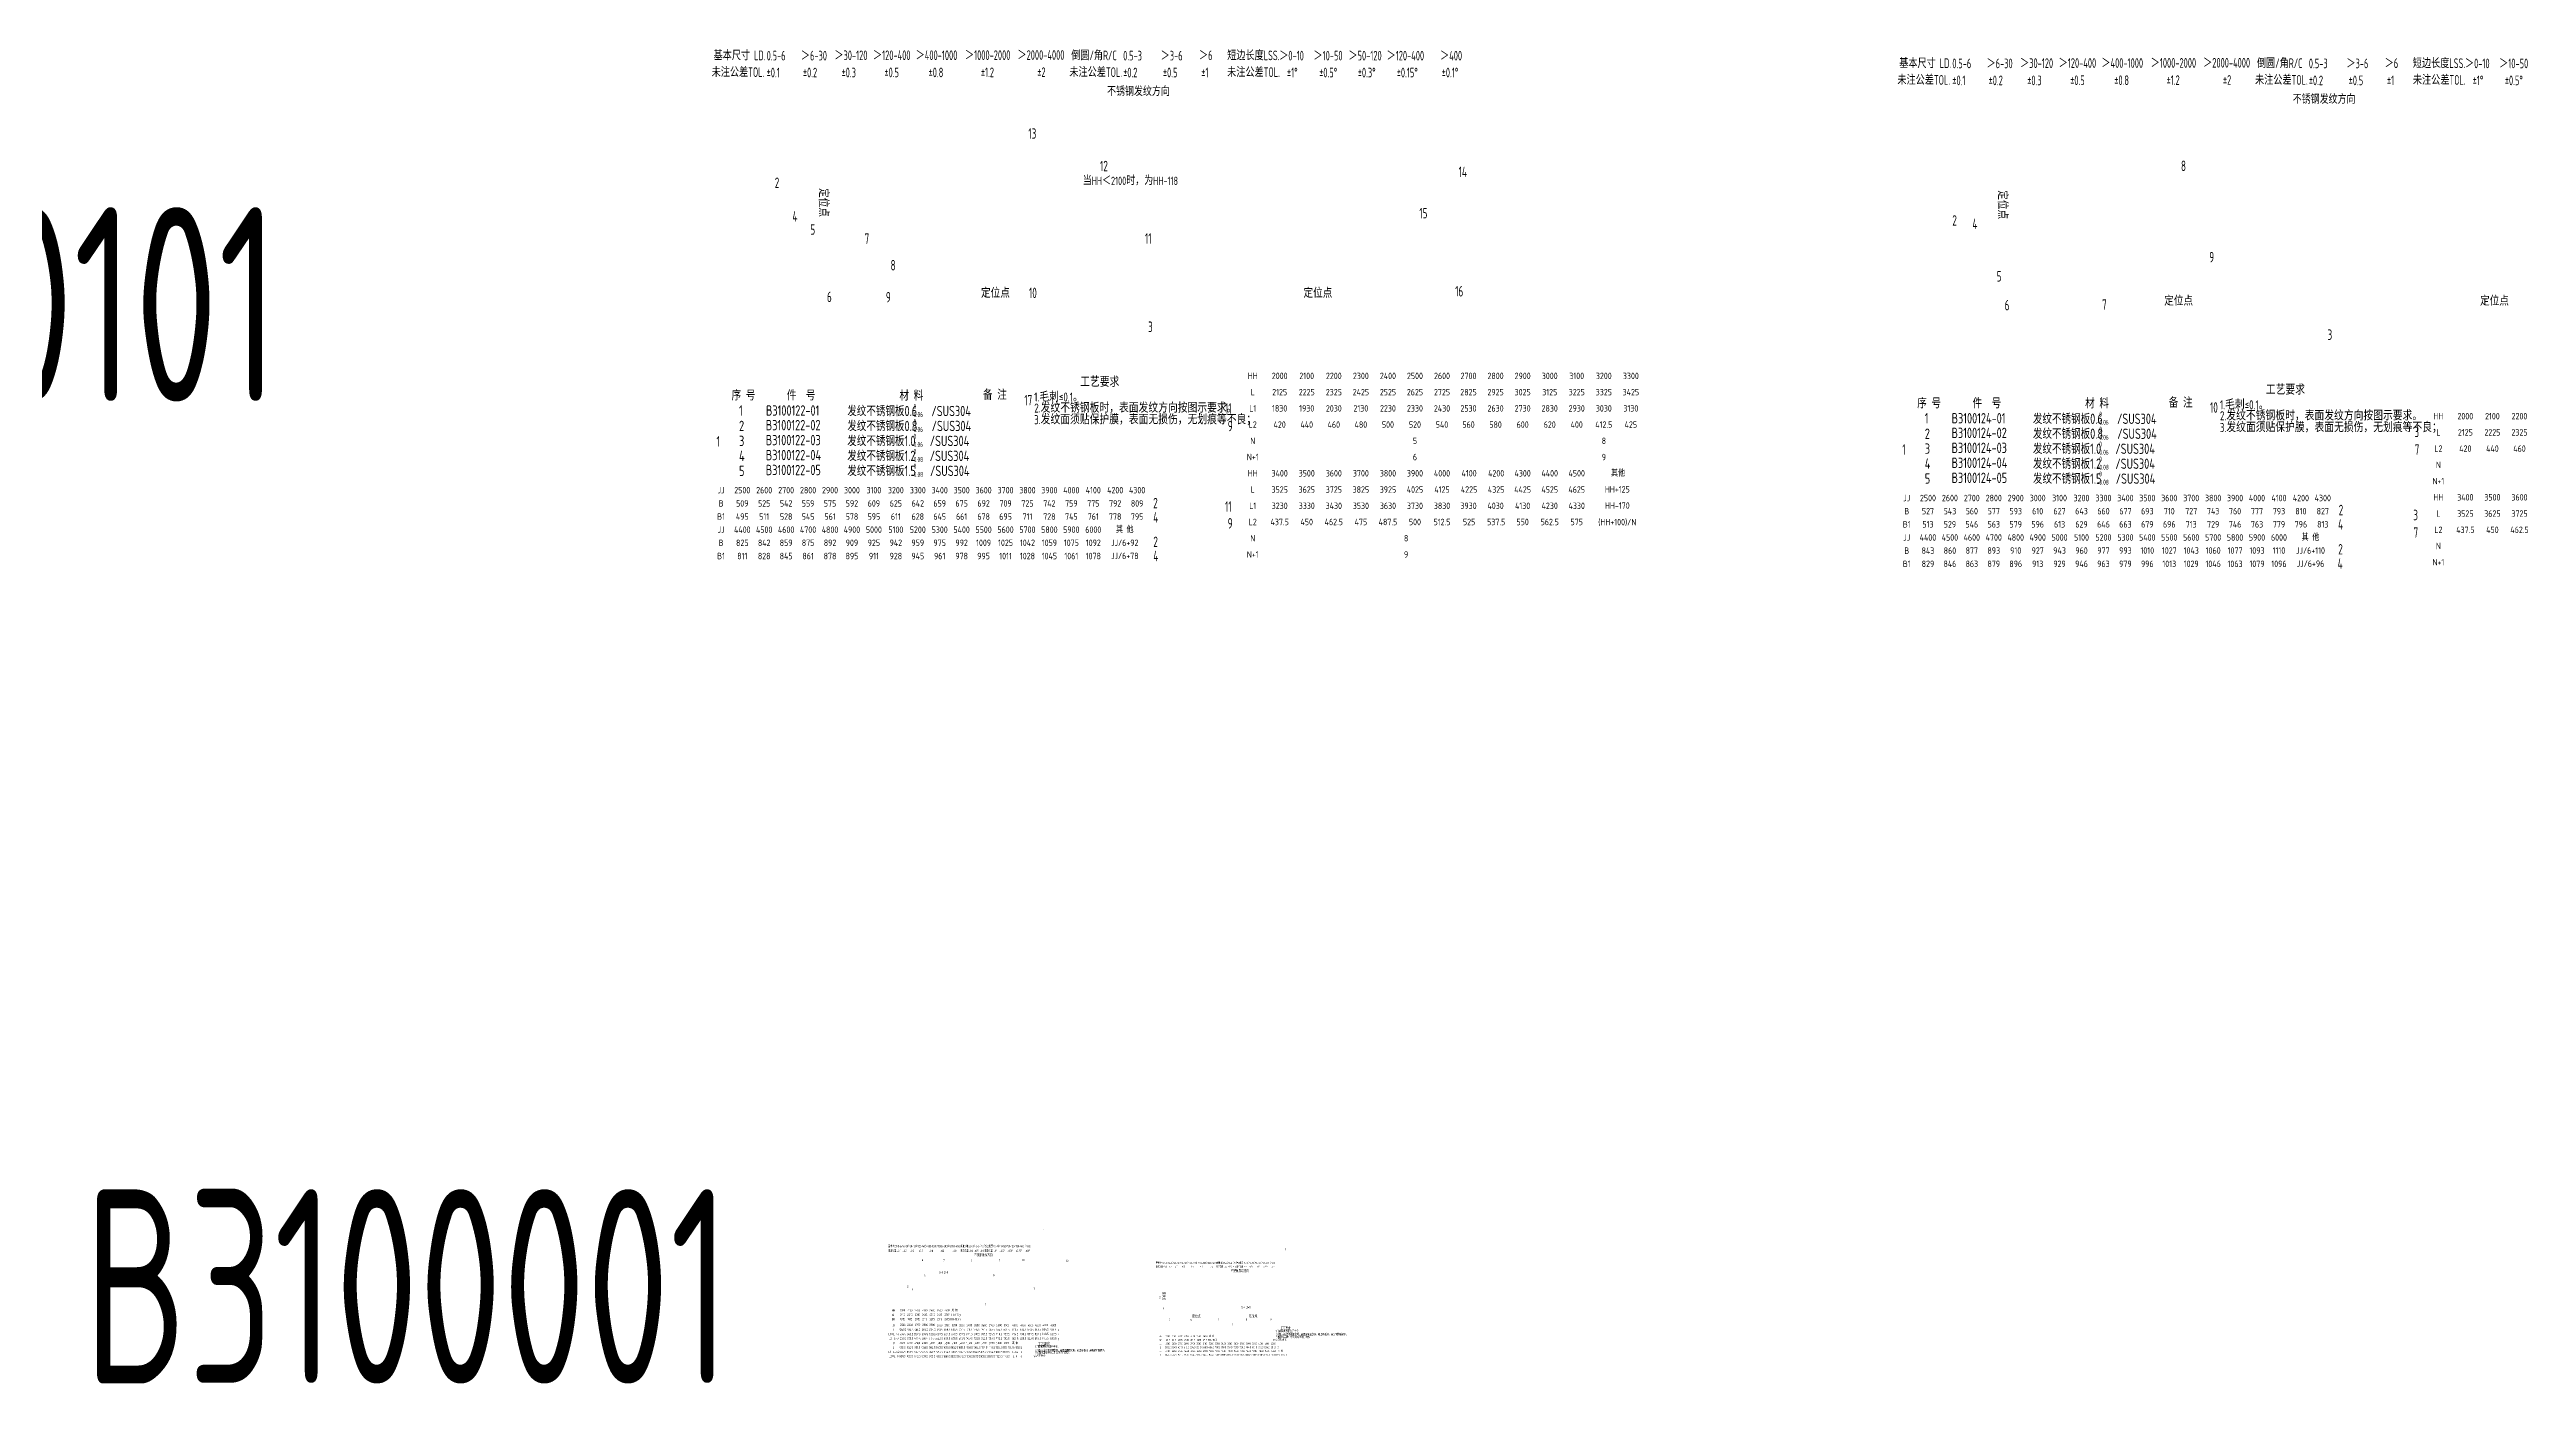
# Model space of a CAD drawing. Header units: inches. Extents: x 14216 to 120088, y -28810 to 23559.
# Drawn here: x 56420 to 60245, y 6626 to 8687 of the extents above; entities that cross this region are included whole.
import ezdxf
from ezdxf.enums import TextEntityAlignment as Align

# ---------------------------------------------------------------- set-up
doc = ezdxf.new("R2010")
doc.units = ezdxf.units.IN
doc.header["$LTSCALE"] = 0.3
doc.header["$MEASUREMENT"] = 0
for name, color, linetype in [('2', 2, 'Continuous'), ('2细实线', 2, 'Continuous'), ('6', 3, 'Continuous'), ('7', 4, 'Continuous')]:
    doc.layers.add(name, color=color, linetype=linetype)
doc.layers.add('粗实线', color=7, linetype='Continuous', lineweight=30)
doc.styles.add('HZ', font='isocp2.shx', dxfattribs={"width": 0.7, "bigfont": 'hztxt.shx'})

msp = doc.modelspace()

# ---------------------------------------------------------------- texts
at = {"layer": '2', "color": 6, "style": 'HZ'}
for height, width, p in [(12.82, 0.8, (58053.2, 8615)), (12.82, 0.8, (59884.1, 8602.9)), (4, 0.75, (57847.8, 6822.3)), (4, 0.75, (58244.1, 6797.9))]:
    msp.add_text('不锈钢发纹方向', height=height, dxfattribs=dict(at, width=width)).set_placement(p)
at = {"layer": '2', "color": 6, "style": 'HZ', "width": 0.8}
for s, height, p in [('当HH＜2100时，为HH-118', 12.825, (58089.2, 8483.7)), ('定位点', 14.85, (57880.8, 8310.5)), ('定位点', 14.85, (58378.7, 8310.5)), ('定位点', 14.85, (59707.8, 8298.4)), ('定位点', 14.85, (60195.6, 8298.4)), ('定位点', 4, (58191, 6729.9)), ('定位点', 4, (58278.7, 6729.9))]:
    msp.add_text(s, height=height, dxfattribs=at).set_placement(p, align=Align.MIDDLE_CENTER)
for height, p in [(14.85, (57615.5, 8450.2)), (14.85, (59436.1, 8446.8)), (4, (58140.6, 6761.2))]:
    msp.add_text('定位点', height=height, rotation=270, dxfattribs=at).set_placement(p, align=Align.MIDDLE_CENTER)
for s, p in [('1.毛刺≤0.1。', (57940.6, 8138.6)), ('3.发纹面须贴保护膜，表面无损伤，无划痕等不良；', (57940.6, 8103.6)), ('2.发纹不锈钢板时，表面发纹方向按图示要求。', (57940.8, 8121.6)), ('1.毛刺≤0.1。', (59771.6, 8126.6)), ('3.发纹面须贴保护膜，表面无损伤，无划痕等不良；', (59771.5, 8091.5)), ('2.发纹不锈钢板时，表面发纹方向按图示要求。', (59771.7, 8109.6))]:
    msp.add_text(s, height=14, dxfattribs=at).set_placement(p, align=Align.BOTTOM_LEFT)
at = {"layer": '2', "color": 4, "style": 'HZ', "width": 0.7}
for s, p in [('1', (57954, 6861.7)), ('6', (57767.2, 6815.3)), ('7', (57800.3, 6814.9)), ('8', (57843.1, 6814.9)), ('9', (57886.2, 6814.9)), ('10', (57922.4, 6815.3)), ('12', (57990.3, 6813.8)), ('1', (58327.9, 6831.8)), ('2', (57744.5, 6774.2)), ('4', (57751.5, 6770.1)), ('5', (57770.9, 6791.6)), ('13', (57877, 6791.5)), ('11', (57938.4, 6771.1)), ('3', (57824.9, 6730.1)), ('3', (57864.4, 6747.1)), ('2', (58133.8, 6757.4)), ('4', (58139.5, 6740.8)), ('13', (57824.2, 6723.5)), ('11', (57976.6, 6693)), ('2', (57977.2, 6707.2)), ('4', (57977.2, 6700.2)), ('5', (58148.9, 6723.8)), ('6', (58182.1, 6723.2)), ('3', (58220.7, 6691.9)), ('7', (58224.1, 6723.2)), ('3', (58245.8, 6715.2)), ('8', (58267.4, 6723.3)), ('9', (58305, 6723.1)), ('10', (58309.8, 6691.5)), ('11', (57919.7, 6665.9)), ('2', (57920.2, 6679.6)), ('4', (57920.3, 6673)), ('14', (57938.6, 6666.4)), ('2', (58316.4, 6680.4)), ('2', (58329.2, 6668.4))]:
    msp.add_text(s, height=3.38, dxfattribs=at).set_placement(p)
at = {"layer": '2', "color": 6, "attachment_point": 5, "style": 'HZ'}
for s, insert, char_height in [('\\A1;B3100101', (56292.8, 8293), 300), ('\\A1;B3100001', (56972.7, 6776.2), 300), ('\\A1;5-4.2*9', (57800.8, 6797.8), 4), ('\\A1;5-4.2*9', (58267.9, 6743.8), 4)]:
    msp.add_mtext(s, dxfattribs=dict(at, insert=insert, char_height=char_height))
at = {"layer": '2', "char_height": 7.58, "attachment_point": 1, "style": 'HZ'}
for s, insert in [(' 0\\P-0.06', (57750.7, 8139.2)), (' 0\\P-0.06', (57750.7, 8116.1)), (' 0\\P-0.06', (59581.6, 8127.2)), (' 0\\P-0.06', (57750.7, 8093)), (' 0\\P-0.06', (59581.6, 8104)), (' 0\\P-0.06', (59581.6, 8080.9)), (' 0\\P-0.08', (57750.7, 8069.8)), (' 0\\P-0.08', (57750.7, 8046.7)), (' 0\\P-0.08', (59581.6, 8057.8)), (' 0\\P-0.08', (59581.6, 8034.7))]:
    msp.add_mtext(s, dxfattribs=dict(at, insert=insert))
at = {"layer": '2细实线', "style": 'HZ'}
for s, height, width, p in [('HH', 10, 0.8, (58278.1, 8182.4)), ('2000', 10, 0.8, (58319.7, 8182.4)), ('2100', 10, 0.8, (58361.5, 8182.4)), ('2200', 10, 0.8, (58403.3, 8182.4)), ('2300', 10, 0.8, (58445.1, 8182.4)), ('2400', 10, 0.8, (58486.9, 8182.4)), ('2500', 10, 0.8, (58528.6, 8182.4)), ('2600', 10, 0.8, (58570.4, 8182.4)), ('2700', 10, 0.8, (58611.3, 8182.4)), ('2800', 10, 0.8, (58653.1, 8182.4)), ('2900', 10, 0.8, (58694.9, 8182.4)), ('3000', 10, 0.8, (58736.7, 8182.4)), ('3100', 10, 0.8, (58778.4, 8182.4)), ('3200', 10, 0.8, (58820.2, 8182.4)), ('3300', 10, 0.8, (58862, 8182.4)), ('L', 10, 0.8, (58278.1, 8157.3)), ('2125', 10, 0.8, (58319.7, 8157.3)), ('2225', 10, 0.8, (58361.5, 8157.3)), ('2325', 10, 0.8, (58403.3, 8157.3)), ('2425', 10, 0.8, (58445.1, 8157.3)), ('2525', 10, 0.8, (58486.9, 8157.3)), ('2625', 10, 0.8, (58528.6, 8157.3)), ('2725', 10, 0.8, (58570.4, 8157.3)), ('2825', 10, 0.8, (58611.3, 8157.3)), ('2925', 10, 0.8, (58653.1, 8157.3)), ('3025', 10, 0.8, (58694.9, 8157.3)), ('3125', 10, 0.8, (58736.7, 8157.3)), ('3225', 10, 0.8, (58778.4, 8157.3)), ('3325', 10, 0.8, (58820.2, 8157.3)), ('3425', 10, 0.8, (58862, 8157.3)), ('L2', 10, 0.8, (58278.1, 8107.2)), ('L1', 10, 0.8, (58278.1, 8132.3)), ('1830', 10, 0.8, (58319.7, 8132.3)), ('420', 10, 0.8, (58319.7, 8107.2)), ('1930', 10, 0.8, (58361.5, 8132.3)), ('440', 10, 0.8, (58361.5, 8107.2)), ('2030', 10, 0.8, (58403.3, 8132.3)), ('460', 10, 0.8, (58403.3, 8107.2)), ('2130', 10, 0.8, (58445.1, 8132.3)), ('480', 10, 0.8, (58445.1, 8107.2)), ('2230', 10, 0.8, (58486.9, 8132.3)), ('500', 10, 0.8, (58486.9, 8107.2)), ('2330', 10, 0.8, (58528.6, 8132.3)), ('520', 10, 0.8, (58528.6, 8107.2)), ('2430', 10, 0.8, (58570.4, 8132.3)), ('540', 10, 0.8, (58570.4, 8107.2)), ('2530', 10, 0.8, (58611.3, 8132.3)), ('560', 10, 0.8, (58611.3, 8107.2)), ('2630', 10, 0.8, (58653.1, 8132.3)), ('580', 10, 0.8, (58653.1, 8107.2)), ('2730', 10, 0.8, (58694.9, 8132.3)), ('600', 10, 0.8, (58694.9, 8107.2)), ('2830', 10, 0.8, (58736.7, 8132.3)), ('620', 10, 0.8, (58736.7, 8107.2)), ('2930', 10, 0.8, (58778.4, 8132.3)), ('400', 10, 0.8, (58778.4, 8107.2)), ('412.5', 10, 0.8, (58820.2, 8107.2)), ('3030', 10, 0.8, (58820.2, 8132.3)), ('3130', 10, 0.8, (58862, 8132.3)), ('425', 10, 0.8, (58862, 8107.2)), ('HH', 10, 0.8, (60109, 8120.2)), ('2000', 10, 0.8, (60150.6, 8120.2)), ('2100', 10, 0.8, (60192.4, 8120.2)), ('2200', 10, 0.8, (60234.2, 8120.2)), ('N', 10, 0.8, (58278.1, 8082.1)), ('5', 10, 0.8, (58528.6, 8082.1)), ('8', 10, 0.8, (58820.4, 8082.1)), ('L2', 10, 0.8, (60109, 8070.1)), ('L', 10, 0.8, (60109, 8095.2)), ('2125', 10, 0.8, (60150.6, 8095.2)), ('420', 10, 0.8, (60150.6, 8070.1)), ('2225', 10, 0.8, (60192.4, 8095.2)), ('440', 10, 0.8, (60192.4, 8070.1)), ('2325', 10, 0.8, (60234.2, 8095.2)), ('460', 10, 0.8, (60234.2, 8070.1)), ('N+1', 10, 0.8, (58278.1, 8057.1)), ('HH', 10, 0.8, (58278.1, 8032)), ('3400', 10, 0.8, (58319.7, 8032)), ('3500', 10, 0.8, (58361.5, 8032)), ('3600', 10, 0.8, (58403.3, 8032)), ('3700', 10, 0.8, (58445.1, 8032)), ('3800', 10, 0.8, (58486.9, 8032)), ('3900', 10, 0.8, (58528.6, 8032)), ('6', 10, 0.8, (58528.6, 8057.1)), ('4000', 10, 0.8, (58570.4, 8032)), ('4100', 10, 0.8, (58612.2, 8032)), ('4200', 10, 0.8, (58654, 8032)), ('4300', 10, 0.8, (58694.9, 8032)), ('4400', 10, 0.8, (58736.7, 8032)), ('4500', 10, 0.8, (58778.4, 8032)), ('9', 10, 0.8, (58820.4, 8057.1)), ('其他', 10, 0.8, (58842.2, 8032.1)), ('N', 10, 0.8, (60109, 8045)), ('JJ', 10, 0.8, (57457.1, 8005.9)), ('2500', 10, 0.8, (57489.9, 8005.9)), ('2600', 10, 0.8, (57523.7, 8005.9)), ('2700', 10, 0.8, (57557.6, 8005.9)), ('2800', 10, 0.8, (57591.5, 8005.9)), ('2900', 10, 0.8, (57625.4, 8005.9)), ('3000', 10, 0.8, (57659.2, 8005.9)), ('3100', 10, 0.8, (57693.1, 8005.9)), ('3200', 10, 0.8, (57727, 8005.9)), ('3300', 10, 0.8, (57760.9, 8005.9)), ('3400', 10, 0.8, (57794.7, 8005.9)), ('3500', 10, 0.8, (57828.6, 8005.9)), ('3600', 10, 0.8, (57862.5, 8005.9)), ('3700', 10, 0.8, (57896.4, 8005.9)), ('3800', 10, 0.8, (57930.2, 8005.9)), ('3900', 10, 0.8, (57964.1, 8005.9)), ('4000', 10, 0.8, (57998, 8005.9)), ('4100', 10, 0.8, (58031.9, 8005.9)), ('4200', 10, 0.8, (58065.7, 8005.9)), ('4300', 10, 0.8, (58099.6, 8005.9)), ('L', 10, 0.8, (58278.1, 8006.9)), ('3525', 10, 0.8, (58319.7, 8006.9)), ('3625', 10, 0.8, (58361.5, 8006.9)), ('3725', 10, 0.8, (58403.3, 8006.9)), ('3825', 10, 0.8, (58445.1, 8006.9)), ('3925', 10, 0.8, (58486.9, 8006.9)), ('4025', 10, 0.8, (58528.6, 8006.9)), ('4125', 10, 0.8, (58570.4, 8006.9)), ('4225', 10, 0.8, (58612.2, 8006.9)), ('4325', 10, 0.8, (58654, 8006.9)), ('4425', 10, 0.8, (58694.9, 8006.9)), ('4525', 10, 0.8, (58736.7, 8006.9)), ('4625', 10, 0.8, (58778.4, 8006.9)), ('HH+125', 10, 0.8, (58841.1, 8007.2)), ('JJ', 10, 0.8, (59288, 7993.8)), ('2500', 10, 0.8, (59320.8, 7993.8)), ('2600', 10, 0.8, (59354.7, 7993.8)), ('2700', 10, 0.8, (59388.5, 7993.8)), ('2800', 10, 0.8, (59422.4, 7993.8)), ('2900', 10, 0.8, (59456.3, 7993.8)), ('3000', 10, 0.8, (59490.2, 7993.8)), ('3100', 10, 0.8, (59524, 7993.8)), ('3200', 10, 0.8, (59557.9, 7993.8)), ('3300', 10, 0.8, (59591.8, 7993.8)), ('3400', 10, 0.8, (59625.7, 7993.8)), ('3500', 10, 0.8, (59659.5, 7993.8)), ('3600', 10, 0.8, (59693.4, 7993.8)), ('3700', 10, 0.8, (59727.3, 7993.8)), ('3800', 10, 0.8, (59761.2, 7993.8)), ('3900', 10, 0.8, (59795, 7993.8)), ('4000', 10, 0.8, (59828.9, 7993.8)), ('4100', 10, 0.8, (59862.8, 7993.8)), ('4200', 10, 0.8, (59896.7, 7993.8)), ('4300', 10, 0.8, (59930.5, 7993.8)), ('N+1', 10, 0.8, (60109, 8019.9)), ('HH', 10, 0.8, (60109, 7994.9)), ('3400', 10, 0.8, (60150.6, 7994.9)), ('3500', 10, 0.8, (60192.4, 7994.9)), ('3600', 10, 0.8, (60234.2, 7994.9)), ('B1', 10, 0.8, (57457.1, 7965.2)), ('B', 10, 0.8, (57457.1, 7985.5)), ('495', 10, 0.8, (57489.9, 7965.2)), ('509', 10, 0.8, (57489.9, 7985.5)), ('525', 10, 0.8, (57523.7, 7985.5)), ('511', 10, 0.8, (57523.7, 7965.2)), ('542', 10, 0.8, (57557.6, 7985.5)), ('528', 10, 0.8, (57557.6, 7965.2)), ('545', 10, 0.8, (57591.5, 7965.2)), ('559', 10, 0.8, (57591.5, 7985.5)), ('575', 10, 0.8, (57625.4, 7985.5)), ('561', 10, 0.8, (57625.4, 7965.2)), ('578', 10, 0.8, (57659.2, 7965.2)), ('592', 10, 0.8, (57659.2, 7985.5)), ('595', 10, 0.8, (57693.1, 7965.2)), ('609', 10, 0.8, (57693.1, 7985.5)), ('625', 10, 0.8, (57727, 7985.5)), ('611', 10, 0.8, (57727, 7965.2)), ('642', 10, 0.8, (57760.9, 7985.5)), ('628', 10, 0.8, (57760.9, 7965.2)), ('659', 10, 0.8, (57794.7, 7985.5)), ('645', 10, 0.8, (57794.7, 7965.2)), ('675', 10, 0.8, (57828.6, 7985.5)), ('661', 10, 0.8, (57828.6, 7965.2)), ('678', 10, 0.8, (57862.5, 7965.2)), ('692', 10, 0.8, (57862.5, 7985.5)), ('695', 10, 0.8, (57896.4, 7965.2)), ('709', 10, 0.8, (57896.4, 7985.5)), ('725', 10, 0.8, (57930.2, 7985.5)), ('711', 10, 0.8, (57930.2, 7965.2)), ('728', 10, 0.8, (57964.1, 7965.2)), ('742', 10, 0.8, (57964.1, 7985.5)), ('759', 10, 0.8, (57998, 7985.5)), ('745', 10, 0.8, (57998, 7965.2)), ('775', 10, 0.8, (58031.9, 7985.5)), ('761', 10, 0.8, (58031.9, 7965.2)), ('778', 10, 0.8, (58065.7, 7965.2)), ('792', 10, 0.8, (58065.7, 7985.5)), ('795', 10, 0.8, (58099.6, 7965.2)), ('809', 10, 0.8, (58099.6, 7985.5)), ('L2', 10, 0.8, (58278.1, 7956.8)), ('L1', 10, 0.8, (58278.1, 7981.8)), ('437.5', 10, 0.8, (58319.7, 7956.8)), ('3230', 10, 0.8, (58319.7, 7981.8)), ('3330', 10, 0.8, (58361.5, 7981.8)), ('450', 10, 0.8, (58361.5, 7956.8)), ('462.5', 10, 0.8, (58403.3, 7956.8)), ('3430', 10, 0.8, (58403.3, 7981.8)), ('3530', 10, 0.8, (58445.1, 7981.8)), ('475', 10, 0.8, (58445.1, 7956.8)), ('487.5', 10, 0.8, (58486.9, 7956.8)), ('3630', 10, 0.8, (58486.9, 7981.8)), ('3730', 10, 0.8, (58528.6, 7981.8)), ('500', 10, 0.8, (58528.6, 7956.8)), ('512.5', 10, 0.8, (58570.4, 7956.8)), ('3830', 10, 0.8, (58570.4, 7981.8)), ('3930', 10, 0.8, (58611.3, 7981.8)), ('525', 10, 0.8, (58612.2, 7956.8)), ('537.5', 10, 0.8, (58654, 7956.8)), ('4030', 10, 0.8, (58653.1, 7981.8)), ('4130', 10, 0.8, (58694.9, 7981.8)), ('550', 10, 0.8, (58694.9, 7956.8)), ('562.5', 10, 0.8, (58736.7, 7956.8)), ('4230', 10, 0.8, (58736.7, 7981.8)), ('4330', 10, 0.8, (58778.4, 7981.8)), ('575', 10, 0.8, (58778.4, 7956.8)), ('(HH+100)/N', 10, 0.8, (58841, 7956.6)), ('HH-170', 10, 0.8, (58841.1, 7982.1)), ('B1', 10, 0.8, (59288, 7953.2)), ('B', 10, 0.8, (59288, 7973.5)), ('527', 10, 0.8, (59320.8, 7973.5)), ('513', 10, 0.8, (59320.8, 7953.2)), ('543', 10, 0.8, (59354.7, 7973.5)), ('529', 10, 0.8, (59354.7, 7953.2)), ('546', 10, 0.8, (59388.5, 7953.2)), ('560', 10, 0.8, (59388.5, 7973.5)), ('563', 10, 0.8, (59422.4, 7953.2)), ('577', 10, 0.8, (59422.4, 7973.5)), ('593', 10, 0.8, (59456.3, 7973.5)), ('579', 10, 0.8, (59456.3, 7953.2)), ('596', 10, 0.8, (59490.2, 7953.2)), ('610', 10, 0.8, (59490.2, 7973.5)), ('627', 10, 0.8, (59524, 7973.5)), ('613', 10, 0.8, (59524, 7953.2)), ('643', 10, 0.8, (59557.9, 7973.5)), ('629', 10, 0.8, (59557.9, 7953.2)), ('646', 10, 0.8, (59591.8, 7953.2)), ('660', 10, 0.8, (59591.8, 7973.5)), ('663', 10, 0.8, (59625.7, 7953.2)), ('677', 10, 0.8, (59625.7, 7973.5)), ('693', 10, 0.8, (59659.5, 7973.5)), ('679', 10, 0.8, (59659.5, 7953.2)), ('696', 10, 0.8, (59693.4, 7953.2)), ('710', 10, 0.8, (59693.4, 7973.5)), ('727', 10, 0.8, (59727.3, 7973.5)), ('713', 10, 0.8, (59727.3, 7953.2)), ('743', 10, 0.8, (59761.2, 7973.5)), ('729', 10, 0.8, (59761.2, 7953.2)), ('746', 10, 0.8, (59795, 7953.2)), ('760', 10, 0.8, (59795, 7973.5)), ('763', 10, 0.8, (59828.9, 7953.2)), ('777', 10, 0.8, (59828.9, 7973.5)), ('793', 10, 0.8, (59862.8, 7973.5)), ('779', 10, 0.8, (59862.8, 7953.2)), ('796', 10, 0.8, (59896.7, 7953.2)), ('810', 10, 0.8, (59896.7, 7973.5)), ('827', 10, 0.8, (59930.5, 7973.5)), ('813', 10, 0.8, (59930.5, 7953.2)), ('L', 10, 0.8, (60109, 7969.8)), ('3525', 10, 0.8, (60150.6, 7969.8)), ('3625', 10, 0.8, (60192.4, 7969.8)), ('3725', 10, 0.8, (60234.2, 7969.8)), ('JJ', 10, 0.8, (57457.1, 7944.9)), ('B', 10, 0.8, (57457.1, 7924.6)), ('4400', 10, 0.8, (57489.9, 7944.9)), ('825', 10, 0.8, (57489.9, 7924.6)), ('4500', 10, 0.8, (57523.7, 7944.9)), ('842', 10, 0.8, (57523.7, 7924.6)), ('4600', 10, 0.8, (57557.6, 7944.9)), ('859', 10, 0.8, (57557.6, 7924.7)), ('4700', 10, 0.8, (57591.5, 7944.9)), ('875', 10, 0.8, (57591.5, 7924.7)), ('4800', 10, 0.8, (57625.4, 7944.9)), ('892', 10, 0.8, (57625.4, 7924.7)), ('4900', 10, 0.8, (57659.2, 7944.9)), ('909', 10, 0.8, (57659.2, 7924.7)), ('5000', 10, 0.8, (57693.1, 7944.9)), ('925', 10, 0.8, (57693.1, 7924.7)), ('5100', 10, 0.8, (57727, 7944.9)), ('942', 10, 0.8, (57727, 7924.7)), ('5200', 10, 0.8, (57760.9, 7944.9)), ('959', 10, 0.8, (57760.9, 7924.7)), ('5300', 10, 0.8, (57794.7, 7944.9)), ('975', 10, 0.8, (57794.7, 7924.7)), ('5400', 10, 0.8, (57828.6, 7944.9)), ('992', 10, 0.8, (57828.6, 7924.7)), ('5500', 10, 0.8, (57862.5, 7944.9)), ('1009', 10, 0.8, (57862.5, 7924.7)), ('5600', 10, 0.8, (57896.4, 7944.9)), ('1025', 10, 0.8, (57896.4, 7924.7)), ('5700', 10, 0.8, (57930.2, 7944.9)), ('1042', 10, 0.8, (57930.2, 7924.7)), ('5800', 10, 0.8, (57964.1, 7944.9)), ('1059', 10, 0.8, (57964.1, 7924.7)), ('5900', 10, 0.8, (57998, 7944.9)), ('1075', 10, 0.8, (57998, 7924.7)), ('6000', 10, 0.8, (58031.9, 7944.9)), ('1092', 10, 0.8, (58031.9, 7924.7)), ('JJ/6+92', 10, 0.8, (58080.5, 7924.7)), ('其 他', 10, 0.8, (58080.5, 7944.9)), ('N', 10, 0.8, (58278.1, 7931.7)), ('8', 10, 0.8, (58514.9, 7931.7)), ('JJ', 10, 0.8, (59288, 7932.9)), ('B', 10, 0.8, (59288, 7912.5)), ('4400', 10, 0.8, (59320.8, 7932.9)), ('843', 10, 0.8, (59320.8, 7912.5)), ('4500', 10, 0.8, (59354.7, 7932.9)), ('860', 10, 0.8, (59354.7, 7912.5)), ('4600', 10, 0.8, (59388.5, 7932.9)), ('877', 10, 0.8, (59388.5, 7912.7)), ('4700', 10, 0.8, (59422.4, 7932.9)), ('893', 10, 0.8, (59422.4, 7912.7)), ('4800', 10, 0.8, (59456.3, 7932.9)), ('910', 10, 0.8, (59456.3, 7912.7)), ('4900', 10, 0.8, (59490.2, 7932.9)), ('927', 10, 0.8, (59490.2, 7912.7)), ('5000', 10, 0.8, (59524, 7932.9)), ('943', 10, 0.8, (59524, 7912.7)), ('5100', 10, 0.8, (59557.9, 7932.9)), ('960', 10, 0.8, (59557.9, 7912.7)), ('5200', 10, 0.8, (59591.8, 7932.9)), ('977', 10, 0.8, (59591.8, 7912.7)), ('5300', 10, 0.8, (59625.7, 7932.9)), ('993', 10, 0.8, (59625.7, 7912.7)), ('5400', 10, 0.8, (59659.5, 7932.9)), ('1010', 10, 0.8, (59659.5, 7912.7)), ('5500', 10, 0.8, (59693.4, 7932.9)), ('1027', 10, 0.8, (59693.4, 7912.7)), ('5600', 10, 0.8, (59727.3, 7932.9)), ('1043', 10, 0.8, (59727.3, 7912.7)), ('5700', 10, 0.8, (59761.2, 7932.9)), ('1060', 10, 0.8, (59761.2, 7912.7)), ('5800', 10, 0.8, (59795, 7932.9)), ('1077', 10, 0.8, (59795, 7912.7)), ('5900', 10, 0.8, (59828.9, 7932.9)), ('1093', 10, 0.8, (59828.9, 7912.7)), ('6000', 10, 0.8, (59862.8, 7932.9)), ('1110', 10, 0.8, (59862.8, 7912.7)), ('JJ/6+110', 10, 0.8, (59911.5, 7912.7)), ('其 他', 10, 0.8, (59911.5, 7932.9)), ('L2', 10, 0.8, (60109, 7944.7)), ('N', 10, 0.8, (60109, 7919.7)), ('437.5', 10, 0.8, (60150.6, 7944.7)), ('450', 10, 0.8, (60192.4, 7944.7)), ('462.5', 10, 0.8, (60234.2, 7944.7)), ('B1', 10, 0.8, (57457.1, 7904.2)), ('811', 10, 0.8, (57489.9, 7904.2)), ('828', 10, 0.8, (57523.7, 7904.2)), ('845', 10, 0.8, (57557.6, 7904.2)), ('861', 10, 0.8, (57591.5, 7904.2)), ('878', 10, 0.8, (57625.4, 7904.2)), ('895', 10, 0.8, (57659.2, 7904.2)), ('911', 10, 0.8, (57693.1, 7904.2)), ('928', 10, 0.8, (57727, 7904.2)), ('945', 10, 0.8, (57760.9, 7904.2)), ('961', 10, 0.8, (57794.7, 7904.2)), ('978', 10, 0.8, (57828.6, 7904.2)), ('995', 10, 0.8, (57862.5, 7904.2)), ('1011', 10, 0.8, (57896.4, 7904.2)), ('1028', 10, 0.8, (57930.2, 7904.2)), ('1045', 10, 0.8, (57964.1, 7904.2)), ('1061', 10, 0.8, (57998, 7904.2)), ('1078', 10, 0.8, (58031.9, 7904.2)), ('JJ/6+78', 10, 0.8, (58080.5, 7904.4)), ('N+1', 10, 0.8, (58278.1, 7906.6)), ('9', 10, 0.8, (58514.9, 7906.6)), ('B1', 10, 0.8, (59288, 7892.2)), ('829', 10, 0.8, (59320.8, 7892.2)), ('846', 10, 0.8, (59354.7, 7892.2)), ('863', 10, 0.8, (59388.5, 7892.2)), ('879', 10, 0.8, (59422.4, 7892.2)), ('896', 10, 0.8, (59456.3, 7892.2)), ('913', 10, 0.8, (59490.2, 7892.2)), ('929', 10, 0.8, (59524, 7892.2)), ('946', 10, 0.8, (59557.9, 7892.2)), ('963', 10, 0.8, (59591.8, 7892.2)), ('979', 10, 0.8, (59625.7, 7892.2)), ('996', 10, 0.8, (59659.5, 7892.2)), ('1013', 10, 0.8, (59693.4, 7892.2)), ('1029', 10, 0.8, (59727.3, 7892.2)), ('1046', 10, 0.8, (59761.2, 7892.2)), ('1063', 10, 0.8, (59795, 7892.2)), ('1079', 10, 0.8, (59828.9, 7892.2)), ('1096', 10, 0.8, (59862.8, 7892.2)), ('JJ/6+96', 10, 0.8, (59911.5, 7892.4)), ('N+1', 10, 0.8, (60109, 7894.6)), ('基本尺寸', 3.6, 0.65, (57721.4, 6838.2)), ('未注公差', 3.6, 0.65, (57721.4, 6831)), ('0.5-6', 3.6, 0.65, (57731.6, 6838.2)), ('%%p0.1', 3.6, 0.65, (57731.6, 6831)), ('＞6-30', 3.6, 0.65, (57740.6, 6838.2)), ('%%p0.2', 3.6, 0.65, (57740.6, 6831)), ('＞30-120', 3.6, 0.65, (57752, 6838.2)), ('%%p0.3', 3.6, 0.65, (57752, 6831)), ('＞120-400', 3.6, 0.65, (57765.8, 6838.2)), ('%%p0.5', 3.6, 0.65, (57765.8, 6831)), ('＞400-1000', 3.6, 0.65, (57781.4, 6838.2)), ('%%p0.8', 3.6, 0.65, (57781.4, 6831)), ('＞1000-2000', 3.6, 0.65, (57798.8, 6838.2)), ('%%p1.2', 3.6, 0.65, (57798.8, 6831)), ('＞2000-4000', 3.6, 0.65, (57817.4, 6838.2)), ('%%p2.0', 3.6, 0.65, (57817.4, 6831)), ('未注公差', 3.6, 0.65, (57833, 6831)), ('倒圆/角', 3.6, 0.65, (57833, 6838.2)), ('0.5-3', 3.6, 0.65, (57843.2, 6838.2)), ('%%p0.2', 3.6, 0.65, (57843.2, 6831)), ('＞3-6', 3.6, 0.65, (57851.6, 6838.2)), ('%%p0.5', 3.6, 0.65, (57851.6, 6831)), ('%%p1.0', 3.6, 0.65, (57860, 6831)), ('＞6', 3.6, 0.65, (57860, 6838.2)), ('短边长度', 3.6, 0.65, (57870.2, 6838.2)), ('未注公差', 3.6, 0.65, (57870.2, 6831)), ('＞0-10', 3.6, 0.65, (57881, 6838.2)), ('%%p1%%d', 3.6, 0.65, (57881, 6831)), ('＞10-50', 3.6, 0.65, (57891.2, 6838.2)), ('%%p0.5%%d', 3.6, 0.65, (57891.2, 6831)), ('＞50-120', 3.6, 0.65, (57903.2, 6838.2)), ('%%p0.3%%d', 3.6, 0.65, (57903.2, 6831)), ('＞120-400', 3.6, 0.65, (57917, 6838.2)), ('%%p0.15%%d', 3.6, 0.65, (57917, 6831)), ('＞400', 3.6, 0.65, (57930.8, 6838.2)), ('%%p0.1%%d', 3.6, 0.65, (57930.8, 6831)), ('基本尺寸', 3, 0.65, (58134, 6812.4)), ('未注公差', 3, 0.65, (58134, 6806.4)), ('0.5-6', 3, 0.65, (58142.5, 6812.4)), ('＞6-30', 3, 0.65, (58150, 6812.4)), ('＞30-120', 3, 0.65, (58159.5, 6812.4)), ('＞120-400', 3, 0.65, (58171, 6812.4)), ('＞400-1000', 3, 0.65, (58184, 6812.4)), ('＞1000-2000', 3, 0.65, (58198.5, 6812.4)), ('＞2000-4000', 3, 0.65, (58214, 6812.4)), ('未注公差', 3, 0.65, (58227, 6806.4)), ('倒圆/角', 3, 0.65, (58227, 6812.4)), ('0.5-3', 3, 0.65, (58235.5, 6812.4)), ('＞3-6', 3, 0.65, (58242.5, 6812.4)), ('＞6', 3, 0.65, (58249.5, 6812.4)), ('短边长度', 3, 0.65, (58258, 6812.4)), ('未注公差', 3, 0.65, (58258, 6806.4)), ('＞0-10', 3, 0.65, (58267, 6812.4)), ('＞10-50', 3, 0.65, (58275.5, 6812.4)), ('＞50-120', 3, 0.65, (58285.5, 6812.4)), ('＞120-400', 3, 0.65, (58297, 6812.4)), ('＞400', 3, 0.65, (58308.5, 6812.4)), ('%%p0.1', 3, 0.65, (58142.5, 6806.4)), ('%%p0.2', 3, 0.65, (58150, 6806.4)), ('%%p0.3', 3, 0.65, (58159.5, 6806.4)), ('%%p0.5', 3, 0.65, (58171, 6806.4)), ('%%p0.8', 3, 0.65, (58184, 6806.4)), ('%%p1.2', 3, 0.65, (58198.5, 6806.4)), ('%%p2.0', 3, 0.65, (58214, 6806.4)), ('%%p0.2', 3, 0.65, (58235.5, 6806.4)), ('%%p0.5', 3, 0.65, (58242.5, 6806.4)), ('%%p1.0', 3, 0.65, (58249.5, 6806.4)), ('%%p1%%d', 3, 0.65, (58267, 6806.4)), ('%%p0.5%%d', 3, 0.65, (58275.5, 6806.4)), ('%%p0.3%%d', 3, 0.65, (58285.5, 6806.4)), ('%%p0.15%%d', 3, 0.65, (58297, 6806.4)), ('%%p0.1%%d', 3, 0.65, (58308.5, 6806.4)), ('AH', 3.44, 0.8, (57723.4, 6732.3)), ('HH', 3.44, 0.8, (57723.4, 6739.2)), ('2000', 3.44, 0.8, (57737.2, 6739.2)), ('2115', 3.44, 0.8, (57737.2, 6732.3)), ('2100', 3.44, 0.8, (57748.7, 6739.2)), ('2215', 3.44, 0.8, (57748.7, 6732.3)), ('2200', 3.44, 0.8, (57760.2, 6739.2)), ('2315', 3.44, 0.8, (57760.2, 6732.3)), ('2300', 3.44, 0.8, (57771.6, 6739.2)), ('2415', 3.44, 0.8, (57771.6, 6732.3)), ('2400', 3.44, 0.8, (57783.1, 6739.2)), ('2515', 3.44, 0.8, (57783.1, 6732.3)), ('2500', 3.44, 0.8, (57794.6, 6739.2)), ('2615', 3.44, 0.8, (57794.6, 6732.3)), ('2600', 3.44, 0.8, (57806.1, 6739.2)), ('2715', 3.44, 0.8, (57806.1, 6732.3)), ('HH+115', 3.44, 0.8, (57817.5, 6732.3)), ('其 他', 3.44, 0.8, (57817.5, 6739.2)), ('L1＝L-44', 3.44, 0.8, (57723.7, 6702.4)), ('L2＝L-9', 3.44, 0.8, (57723.7, 6695.5)), ('BH', 3.44, 0.8, (57723.4, 6725.5)), ('JJ', 3.44, 0.8, (57723.4, 6716.1)), ('L', 3.44, 0.8, (57723.4, 6709.3)), ('568.5', 3.44, 0.8, (57737.8, 6709)), ('524.5', 3.44, 0.8, (57737.8, 6702.1)), ('559.5', 3.44, 0.8, (57737.8, 6695.2)), ('1815', 3.44, 0.8, (57737.2, 6725.5)), ('2500', 3.44, 0.8, (57737.8, 6716.7)), ('584.5', 3.44, 0.8, (57749.1, 6709.2)), ('540.5', 3.44, 0.8, (57749.1, 6702.3)), ('575.5', 3.44, 0.8, (57749.1, 6695.5)), ('1915', 3.44, 0.8, (57748.7, 6725.5)), ('2600', 3.44, 0.8, (57748.9, 6716.7)), ('557.5', 3.44, 0.8, (57760.1, 6702.2)), ('592.5', 3.44, 0.8, (57760.1, 6695.3)), ('601.5', 3.44, 0.8, (57760.1, 6709.1)), ('2015', 3.44, 0.8, (57760.2, 6725.5)), ('2700', 3.44, 0.8, (57760.6, 6716.7)), ('574.5', 3.44, 0.8, (57771.8, 6702.2)), ('609.5', 3.44, 0.8, (57771.8, 6695.3)), ('618.5', 3.44, 0.8, (57771.8, 6709.1)), ('2115', 3.44, 0.8, (57771.6, 6725.5)), ('2800', 3.44, 0.8, (57772.2, 6716.7)), ('2900', 3.44, 0.8, (57783, 6716.7)), ('634.5', 3.44, 0.8, (57783.4, 6709.1)), ('590.5', 3.44, 0.8, (57783.4, 6702.2)), ('625.5', 3.44, 0.8, (57783.4, 6695.3)), ('2215', 3.44, 0.8, (57783.1, 6725.5)), ('607.5', 3.44, 0.8, (57794.6, 6702.4)), ('642.5', 3.44, 0.8, (57794.6, 6695.5)), ('651.5', 3.44, 0.8, (57794.6, 6709.3)), ('3000', 3.44, 0.8, (57794.6, 6716.1)), ('2315', 3.44, 0.8, (57794.6, 6725.5)), ('668.5', 3.44, 0.8, (57806.1, 6709.3)), ('659.5', 3.44, 0.8, (57806.1, 6695.5)), ('624.5', 3.44, 0.8, (57806.1, 6702.4)), ('2415', 3.44, 0.8, (57806.1, 6725.5)), ('3100', 3.44, 0.8, (57806.1, 6716.1)), ('HH-185', 3.44, 0.8, (57817.5, 6725.5)), ('684.5', 3.44, 0.8, (57817.5, 6709.3)), ('640.5', 3.44, 0.8, (57817.5, 6702.4)), ('675.5', 3.44, 0.8, (57817.5, 6695.5)), ('3200', 3.44, 0.8, (57817.5, 6716.1)), ('657.5', 3.44, 0.8, (57829, 6702.4)), ('692.5', 3.44, 0.8, (57829, 6695.5)), ('701.5', 3.44, 0.8, (57829, 6709.3)), ('3300', 3.44, 0.8, (57829, 6716.1)), ('674.5', 3.44, 0.8, (57840.5, 6702.4)), ('709.5', 3.44, 0.8, (57840.5, 6695.5)), ('718.5', 3.44, 0.8, (57840.5, 6709.3)), ('3400', 3.44, 0.8, (57840.5, 6716.1)), ('734.5', 3.44, 0.8, (57852, 6709.3)), ('690.5', 3.44, 0.8, (57852, 6702.4)), ('725.5', 3.44, 0.8, (57852, 6695.5)), ('3500', 3.44, 0.8, (57852, 6716.1)), ('742.5', 3.44, 0.8, (57863.4, 6695.5)), ('707.5', 3.44, 0.8, (57863.4, 6702.4)), ('751.5', 3.44, 0.8, (57863.4, 6709.3)), ('3600', 3.44, 0.8, (57863.4, 6716.1)), ('768.5', 3.44, 0.8, (57874.9, 6709.3)), ('759.5', 3.44, 0.8, (57874.9, 6695.5)), ('724.5', 3.44, 0.8, (57874.9, 6702.4)), ('3700', 3.44, 0.8, (57874.9, 6716.1)), ('784.5', 3.44, 0.8, (57886.4, 6709.3)), ('740.5', 3.44, 0.8, (57886.4, 6702.4)), ('775.5', 3.44, 0.8, (57886.4, 6695.5)), ('3800', 3.44, 0.8, (57886.4, 6716.1)), ('757.5', 3.44, 0.8, (57897.9, 6702.4)), ('792.5', 3.44, 0.8, (57897.9, 6695.5)), ('801.5', 3.44, 0.8, (57897.9, 6709.3)), ('3900', 3.44, 0.8, (57897.9, 6716.1)), ('774.5', 3.44, 0.8, (57911.3, 6702.4)), ('809.5', 3.44, 0.8, (57911.3, 6695.5)), ('818.5', 3.44, 0.8, (57911.3, 6709.3)), ('4000', 3.44, 0.8, (57911.3, 6716.1)), ('834.5', 3.44, 0.8, (57923.5, 6709.3)), ('790.5', 3.44, 0.8, (57923.5, 6702.4)), ('825.5', 3.44, 0.8, (57923.5, 6695.5)), ('4100', 3.44, 0.8, (57923.5, 6716.1)), ('842.5', 3.44, 0.8, (57935, 6695.5)), ('807.5', 3.44, 0.8, (57935, 6702.4)), ('851.5', 3.44, 0.8, (57935, 6709.3)), ('4200', 3.44, 0.8, (57935, 6716.1)), ('868.5', 3.44, 0.8, (57946.4, 6709.3)), ('824.5', 3.44, 0.8, (57946.4, 6702.4)), ('859.5', 3.44, 0.8, (57946.4, 6695.5)), ('4300', 3.44, 0.8, (57946.4, 6716.1)), ('884.5', 3.44, 0.8, (57957.9, 6709.6)), ('840.5', 3.44, 0.8, (57957.9, 6702.7)), ('875.5', 3.44, 0.8, (57957.9, 6695.8)), ('4400', 3.44, 0.8, (57957.9, 6716.5)), ('857.5', 3.44, 0.8, (57970.3, 6702.4)), ('892.5', 3.44, 0.8, (57970.3, 6695.5)), ('901.5', 3.44, 0.8, (57970.3, 6709.3)), ('4500', 3.44, 0.8, (57970.3, 6716.1)), ('AH', 2.87, 0.8, (58135.7, 6693.4)), ('HH', 2.87, 0.8, (58135.7, 6699.2)), ('2000', 2.87, 0.8, (58147.1, 6699.2)), ('2115', 2.87, 0.8, (58147.1, 6693.4)), ('2100', 2.87, 0.8, (58156.7, 6699.2)), ('2215', 2.87, 0.8, (58156.7, 6693.4)), ('2200', 2.87, 0.8, (58166.3, 6699.2)), ('2315', 2.87, 0.8, (58166.3, 6693.4)), ('2300', 2.87, 0.8, (58175.8, 6699.2)), ('2415', 2.87, 0.8, (58175.8, 6693.4)), ('2400', 2.87, 0.8, (58185.4, 6699.2)), ('2515', 2.87, 0.8, (58185.4, 6693.4)), ('2500', 2.87, 0.8, (58195, 6699.2)), ('2615', 2.87, 0.8, (58195, 6693.4)), ('2600', 2.87, 0.8, (58204.5, 6699.2)), ('2715', 2.87, 0.8, (58204.5, 6693.4)), ('HH+115', 2.87, 0.8, (58214.1, 6693.4)), ('其 他', 2.87, 0.8, (58214.1, 6699.2)), ('L1＝L-44', 3.44, 0.8, (57723.7, 6674.9)), ('L2＝L-9', 3.44, 0.8, (57723.7, 6668)), ('JJ', 3.44, 0.8, (57723.4, 6688.6)), ('L', 3.44, 0.8, (57723.4, 6681.7)), ('874.5', 3.44, 0.8, (57737.2, 6674.8)), ('909.5', 3.44, 0.8, (57737.2, 6667.9)), ('918.5', 3.44, 0.8, (57737.2, 6681.7)), ('4600', 3.44, 0.8, (57737.2, 6688.6)), ('934.5', 3.44, 0.8, (57748.7, 6681.7)), ('890.5', 3.44, 0.8, (57748.7, 6674.8)), ('925.5', 3.44, 0.8, (57748.7, 6667.9)), ('4700', 3.44, 0.8, (57748.7, 6688.6)), ('942.5', 3.44, 0.8, (57760.2, 6667.9)), ('907.5', 3.44, 0.8, (57760.2, 6674.8)), ('951.5', 3.44, 0.8, (57760.2, 6681.7)), ('4800', 3.44, 0.8, (57760.2, 6688.6)), ('968.5', 3.44, 0.8, (57771.6, 6681.7)), ('924.5', 3.44, 0.8, (57771.6, 6674.8)), ('959.5', 3.44, 0.8, (57771.6, 6667.9)), ('4900', 3.44, 0.8, (57771.6, 6688.6)), ('984.5', 3.44, 0.8, (57783.1, 6681.7)), ('940.5', 3.44, 0.8, (57783.1, 6674.8)), ('975.5', 3.44, 0.8, (57783.1, 6667.9)), ('5000', 3.44, 0.8, (57783.1, 6688.6)), ('1001.5', 3.44, 0.8, (57794.6, 6681.7)), ('957.5', 3.44, 0.8, (57794.6, 6674.8)), ('992.5', 3.44, 0.8, (57794.6, 6667.9)), ('5100', 3.44, 0.8, (57794.6, 6688.6)), ('1009.5', 3.44, 0.8, (57806.1, 6667.9)), ('1018.5', 3.44, 0.8, (57806.1, 6681.7)), ('974.5', 3.44, 0.8, (57806.1, 6674.8)), ('5200', 3.44, 0.8, (57806.1, 6688.6)), ('1034.5', 3.44, 0.8, (57817.5, 6681.7)), ('1025.5', 3.44, 0.8, (57817.5, 6667.9)), ('990.5', 3.44, 0.8, (57817.5, 6674.8)), ('5300', 3.44, 0.8, (57817.5, 6688.6)), ('1042.5', 3.44, 0.8, (57829, 6667.9)), ('1007.5', 3.44, 0.8, (57829, 6674.8)), ('1051.5', 3.44, 0.8, (57829, 6681.7)), ('5400', 3.44, 0.8, (57829, 6688.6)), ('1068.5', 3.44, 0.8, (57840.5, 6681.7)), ('1059.5', 3.44, 0.8, (57840.5, 6667.9)), ('1024.5', 3.44, 0.8, (57840.5, 6674.8)), ('5500', 3.44, 0.8, (57840.5, 6688.6)), ('1084.5', 3.44, 0.8, (57852, 6681.7)), ('1040.5', 3.44, 0.8, (57852, 6674.8)), ('1075.5', 3.44, 0.8, (57852, 6667.9)), ('5600', 3.44, 0.8, (57852, 6688.6)), ('1057.5', 3.44, 0.8, (57863.4, 6674.8)), ('1092.5', 3.44, 0.8, (57863.4, 6667.9)), ('1101.5', 3.44, 0.8, (57863.4, 6681.7)), ('5700', 3.44, 0.8, (57863.4, 6688.6)), ('1074.5', 3.44, 0.8, (57874.9, 6674.8)), ('1109.5', 3.44, 0.8, (57874.9, 6667.9)), ('1118.5', 3.44, 0.8, (57874.9, 6681.7)), ('5800', 3.44, 0.8, (57874.9, 6688.6)), ('1090.5', 3.44, 0.8, (57886.4, 6674.8)), ('1134.5', 3.44, 0.8, (57886.4, 6681.7)), ('1125.5', 3.44, 0.8, (57886.4, 6667.9)), ('5900', 3.44, 0.8, (57886.4, 6688.6)), ('1107.5', 3.44, 0.8, (57897.9, 6674.8)), ('1142.5', 3.44, 0.8, (57897.9, 6667.9)), ('1151.5', 3.44, 0.8, (57897.9, 6681.7)), ('6000', 3.44, 0.8, (57897.9, 6688.6)), ('JJ/6+151.5', 3.44, 0.7, (57911.1, 6681.7)), ('其 他', 3.44, 0.8, (57911.1, 6688.6)), ('L-44', 3.44, 0.8, (57911.1, 6674.8)), ('L-9', 3.44, 0.8, (57911.1, 6667.9)), ('JJ', 2.87, 0.8, (58135.7, 6687.7)), ('JJ', 2.87, 0.8, (58135.7, 6676.2)), ('L', 2.87, 0.8, (58135.7, 6682)), ('L', 2.87, 0.8, (58135.7, 6670.5)), ('568.5', 2.87, 0.8, (58147.1, 6682)), ('868.5', 2.87, 0.8, (58147.1, 6670.5)), ('2500', 2.87, 0.8, (58147.1, 6687.7)), ('4300', 2.87, 0.8, (58147.1, 6676.2)), ('584.5', 2.87, 0.8, (58156.7, 6682)), ('884.5', 2.87, 0.8, (58156.7, 6670.5)), ('4400', 2.87, 0.8, (58156.7, 6676.2)), ('2600', 2.87, 0.8, (58156.7, 6687.7)), ('601.5', 2.87, 0.8, (58166.3, 6682)), ('4500', 2.87, 0.8, (58166.2, 6676.2)), ('901.5', 2.87, 0.8, (58166.2, 6670.5)), ('2700', 2.87, 0.8, (58166.3, 6687.7)), ('618.5', 2.87, 0.8, (58175.8, 6682)), ('2800', 2.87, 0.8, (58175.8, 6687.7)), ('918.5', 2.87, 0.8, (58176.2, 6670.5)), ('4600', 2.87, 0.8, (58176.2, 6676.2)), ('634.5', 2.87, 0.8, (58185.4, 6682)), ('934.5', 2.87, 0.8, (58185.8, 6670.5)), ('2900', 2.87, 0.8, (58185.4, 6687.7)), ('4700', 2.87, 0.8, (58185.8, 6676.2)), ('651.5', 2.87, 0.8, (58195, 6682)), ('3000', 2.87, 0.8, (58195, 6687.7)), ('951.5', 2.87, 0.8, (58195.3, 6670.5)), ('4800', 2.87, 0.8, (58195.3, 6676.2)), ('668.5', 2.87, 0.8, (58204.5, 6682)), ('968.5', 2.87, 0.8, (58204.9, 6670.5)), ('3100', 2.87, 0.8, (58204.5, 6687.7)), ('4900', 2.87, 0.8, (58204.9, 6676.2)), ('684.5', 2.87, 0.8, (58214.1, 6682)), ('984.5', 2.87, 0.8, (58214.5, 6670.5)), ('3200', 2.87, 0.8, (58214.1, 6687.7)), ('5000', 2.87, 0.8, (58214.5, 6676.2)), ('1001.5', 2.87, 0.8, (58224, 6670.5)), ('701.5', 2.87, 0.8, (58223.6, 6682)), ('3300', 2.87, 0.8, (58223.6, 6687.7)), ('5100', 2.87, 0.8, (58224, 6676.2)), ('1018.5', 2.87, 0.8, (58233.6, 6670.5)), ('718.5', 2.87, 0.8, (58233.2, 6682)), ('3400', 2.87, 0.8, (58233.2, 6687.7)), ('5200', 2.87, 0.8, (58233.6, 6676.2)), ('1034.5', 2.87, 0.8, (58243.1, 6670.5)), ('734.5', 2.87, 0.8, (58242.8, 6682)), ('3500', 2.87, 0.8, (58242.8, 6687.7)), ('5300', 2.87, 0.8, (58243.1, 6676.2)), ('1051.5', 2.87, 0.8, (58252.7, 6670.5)), ('751.5', 2.87, 0.8, (58252.3, 6682)), ('3600', 2.87, 0.8, (58252.3, 6687.7)), ('5400', 2.87, 0.8, (58252.7, 6676.2)), ('1068.5', 2.87, 0.8, (58262.3, 6670.5)), ('768.5', 2.87, 0.8, (58261.9, 6682)), ('3700', 2.87, 0.8, (58261.9, 6687.7)), ('5500', 2.87, 0.8, (58262.3, 6676.2)), ('1084.5', 2.87, 0.8, (58271.8, 6670.5)), ('784.5', 2.87, 0.8, (58271.5, 6682)), ('3800', 2.87, 0.8, (58271.5, 6687.7)), ('5600', 2.87, 0.8, (58271.8, 6676.2)), ('801.5', 2.87, 0.8, (58281, 6682)), ('1101.5', 2.87, 0.8, (58281.4, 6670.5)), ('3900', 2.87, 0.8, (58281, 6687.7)), ('5700', 2.87, 0.8, (58281.4, 6676.2)), ('1118.5', 2.87, 0.8, (58291, 6670.5)), ('818.5', 2.87, 0.8, (58290.6, 6682)), ('4000', 2.87, 0.8, (58290.6, 6687.7)), ('5800', 2.87, 0.8, (58291, 6676.2)), ('834.5', 2.87, 0.8, (58300.1, 6682)), ('1134.5', 2.87, 0.8, (58300.5, 6670.5)), ('4100', 2.87, 0.8, (58300.1, 6687.7)), ('5900', 2.87, 0.8, (58300.5, 6676.2)), ('851.5', 2.87, 0.8, (58309.7, 6682)), ('1151.5', 2.87, 0.8, (58310.1, 6670.5)), ('4200', 2.87, 0.8, (58309.7, 6687.7)), ('6000', 2.87, 0.8, (58310.1, 6676.2)), ('JJ/6+151.5', 2.87, 0.7, (58320.7, 6670.5)), ('其 他', 2.87, 0.8, (58320.8, 6676.2))]:
    msp.add_text(s, height=height, dxfattribs=dict(at, width=width)).set_placement(p, align=Align.MIDDLE_CENTER)
at = {"layer": '2细实线', "style": 'HZ', "width": 0.8}
for s, p in [('序 号', (57473.3, 8144.5)), ('件  号', (57558.7, 8144.5)), ('材 料', (57732.5, 8144.1)), ('备 注', (57861.6, 8145.4)), ('序 号', (59304.2, 8132.4)), ('件  号', (59389.7, 8132.4)), ('材 料', (59563.5, 8132.1)), ('备 注', (59692.6, 8133.3)), ('1', (57484.9, 8121)), ('2 ', (57484.9, 8097.2)), ('B3100122-02', (57526.3, 8098.4)), ('B3100122-01', (57526.5, 8121)), ('发纹不锈钢板0.6   /SUS304', (57652, 8120.2)), ('发纹不锈钢板0.8   /SUS304', (57652, 8097.1)), ('1', (59315.8, 8109)), ('B3100124-01', (59357.4, 8109)), ('发纹不锈钢板0.6   /SUS304', (59482.9, 8108.2)), ('3', (57484.9, 8074)), ('B3100122-03', (57526.3, 8075.3)), ('发纹不锈钢板1.0   /SUS304', (57652, 8074)), ('2 ', (59315.9, 8085.1)), ('3', (59315.9, 8062)), ('B3100124-02', (59357.3, 8086.4)), ('B3100124-03', (59357.3, 8063.3)), ('发纹不锈钢板0.8   /SUS304', (59482.9, 8085.1)), ('发纹不锈钢板1.0   /SUS304', (59482.9, 8061.9)), ('4', (57484.9, 8050.9)), ('5', (57484.9, 8027.8)), ('B3100122-04', (57526.3, 8052.2)), ('B3100122-05', (57526.3, 8029.1)), ('发纹不锈钢板1.2   /SUS304', (57652, 8050.9)), ('发纹不锈钢板1.5   /SUS304', (57652, 8027.8)), ('4', (59315.9, 8038.9)), ('B3100124-04', (59357.3, 8040.2)), ('B3100124-05', (59357.3, 8017)), ('发纹不锈钢板1.2   /SUS304', (59482.9, 8038.8)), ('发纹不锈钢板1.5   /SUS304', (59482.9, 8015.7)), ('5', (59315.9, 8015.8))]:
    msp.add_text(s, height=16, dxfattribs=at).set_placement(p)
at = {"layer": '2细实线', "color": 6, "style": 'HZ', "width": 0.7}
for s, height, p in [('1.门面板规格按生产号令。', 3.5, (58313.4, 6704.2)), ('4.毛刺≤0.1。', 3.5, (58313.3, 6691.2)), ('3.本图为重载中分三折右快轿门面板。', 3.5, (58313.6, 6695.1)), ('1.门面板规格按生产号令。', 3.442, (57941.9, 6680.4)), ('3.本图为重载中分三折左快轿门面板。', 3.442, (57942.1, 6671.1)), ('4.毛刺≤0.1。', 3.44, (57942.4, 6666.4))]:
    msp.add_text(s, height=height, dxfattribs=at).set_placement(p, align=Align.BOTTOM_LEFT)
for height, p in [(3.5, (58313.6, 6700)), (3.442, (57942.1, 6675.3))]:
    msp.add_text('2.材料为发纹不锈钢板时，表面无明显划痕，周边无毛刺，需贴保护膜保护。', height=height, dxfattribs=at).set_placement(p)
at = {"layer": '2细实线', "color": 3, "style": 'HZ', "width": 0.7}
for height, p in [(4, (58321.2, 6709.4)), (4.8, (57946.6, 6684.6))]:
    msp.add_text('工艺要求', height=height, dxfattribs=at).set_placement(p)
at = {"layer": '6', "color": 2, "style": 'HZ', "width": 0.7}
for s, p in [('基本尺寸 LD.', (57445.5, 8670)), ('0.5-6', (57527.5, 8669.6)), ('＞6-30', (57580.3, 8669.6)), ('＞30-120', (57632.1, 8670.1)), ('＞120-400', (57691.7, 8670.2)), ('＞400-1000', (57757.6, 8670.2)), ('＞1000-2000', (57833.7, 8670.4)), ('＞2000-4000', (57914.8, 8670.6)), ('倒圆/角R/C', (57997.8, 8670)), ('0.5-3', (58078, 8669.6)), ('＞3-6', (58135.9, 8669.6)), ('＞6', (58195.1, 8670.1)), ('短边长度LSS.', (58238.6, 8670)), ('＞0-10', (58319, 8669.6)), ('＞10-50', (58371.9, 8669.6)), ('＞50-120', (58425.9, 8669.6)), ('＞120-400', (58484.8, 8669.6)), ('＞400', (58567.4, 8669.6)), ('未注公差TOL.', (57442.5, 8644.1)), ('%%P0.1', (57527.5, 8643.5)), ('%%P0.2', (57583.5, 8643.5)), ('%%P0.3', (57643.2, 8643.5)), ('%%P0.5', (57709.4, 8643.7)), ('%%P0.8', (57777.6, 8643.7)), ('%%P1.2', (57858.3, 8643.8)), ('%%P2', (57945.4, 8644)), ('未注公差TOL.', (57994.9, 8644.1)), ('%%P0.2', (58078, 8643.5)), ('%%P0.5', (58139.4, 8643.5)), ('%%P1', (58198.7, 8643.5)), ('未注公差TOL.', (58238.6, 8644.1)), ('%%P1%%D', (58331, 8643.5)), ('%%P0.5%%D', (58380.7, 8643.5)), ('%%P0.3%%D', (58440.3, 8643.5)), ('%%P0.15%%D', (58500.5, 8643.5)), ('%%P0.1%%D', (58569.9, 8643.5)), ('未注公差TOL.', (59273.5, 8632.1)), ('基本尺寸 LD.', (59276.4, 8657.9)), ('0.5-6', (59358.4, 8657.6)), ('%%P0.1', (59358.4, 8631.4)), ('＞6-30', (59411.2, 8657.6)), ('%%P0.2', (59414.4, 8631.4)), ('＞30-120', (59463, 8658)), ('%%P0.3', (59474.1, 8631.4)), ('＞120-400', (59522.6, 8658.2)), ('%%P0.5', (59540.4, 8631.6)), ('＞400-1000', (59588.6, 8658.2)), ('%%P0.8', (59608.5, 8631.6)), ('＞1000-2000', (59664.7, 8658.4)), ('%%P1.2', (59689.2, 8631.8)), ('＞2000-4000', (59745.7, 8658.6)), ('%%P2', (59776.3, 8632)), ('未注公差TOL.', (59825.8, 8632.1)), ('倒圆/角R/C', (59828.8, 8657.9)), ('0.5-3', (59908.9, 8657.6)), ('%%P0.2', (59908.9, 8631.4)), ('＞3-6', (59966.9, 8657.6)), ('%%P0.5', (59970.4, 8631.4)), ('＞6', (60026, 8658)), ('%%P1', (60029.6, 8631.4)), ('短边长度LSS.', (60069.5, 8657.9)), ('未注公差TOL.', (60069.6, 8632.1)), ('＞0-10', (60150, 8657.6)), ('%%P1%%D', (60161.9, 8631.4)), ('＞10-50', (60202.8, 8657.6)), ('%%P0.5%%D', (60211.6, 8631.4))]:
    msp.add_text(s, height=14.93, dxfattribs=at).set_placement(p)
at = {"layer": '7', "style": 'HZ', "width": 0.7}
for s, p in [('13', (57931.6, 8548.7)), ('12', (58042.3, 8498.5)), ('14', (58596, 8489.5)), ('8', (59711.5, 8498.7)), ('2', (57540, 8472.6)), ('4', (57567.4, 8420.7)), ('5', (57595, 8400.4)), ('15', (58535.4, 8425.7)), ('2', (59358.4, 8414.5)), ('4', (59389.5, 8409.2)), ('7', (57678.7, 8386.3)), ('11', (58111.7, 8386.6)), ('8', (57718.9, 8345.3)), ('5', (59426.9, 8328.1)), ('9', (59755.1, 8357.8)), ('6', (57620.7, 8296.4)), ('9', (57711.6, 8295.9)), ('10', (57932.6, 8302.5)), ('16', (58590.7, 8305)), ('7', (59589.6, 8284.7)), ('3', (58116.6, 8250.2)), ('6', (59439.3, 8283.6)), ('3', (59937.8, 8238)), ('17', (57925.4, 8136.9)), ('11', (58235.3, 8124)), ('9', (58239.6, 8096.9)), ('10', (59756.3, 8125.5)), ('1', (57450.1, 8073.1)), ('1', (59281.2, 8060.7)), ('3', (60072, 8087.8)), ('7', (60072.4, 8060.7)), ('2', (58124.4, 7977.9)), ('4', (58124.5, 7955.9)), ('11', (58235.4, 7972.6)), ('9', (58239.5, 7946.6)), ('4', (59954.1, 7945)), ('2', (59955, 7967.2)), ('3', (60070.2, 7959.5)), ('2', (58124.6, 7918)), ('2', (59954.3, 7906.6)), ('7', (60070.6, 7932.4)), ('4', (58124.6, 7896.1)), ('4', (59953.4, 7884.4))]:
    msp.add_text(s, height=16.2, dxfattribs=at).set_placement(p)
at = {"layer": '粗实线', "color": 3, "linetype": 'Continuous', "lineweight": -3, "style": 'HZ', "width": 0.7}
for p in [(58011.6, 8165.5), (59842.5, 8153.4)]:
    msp.add_text('工艺要求', height=16, dxfattribs=at).set_placement(p)

doc.saveas('drawing.dxf')
